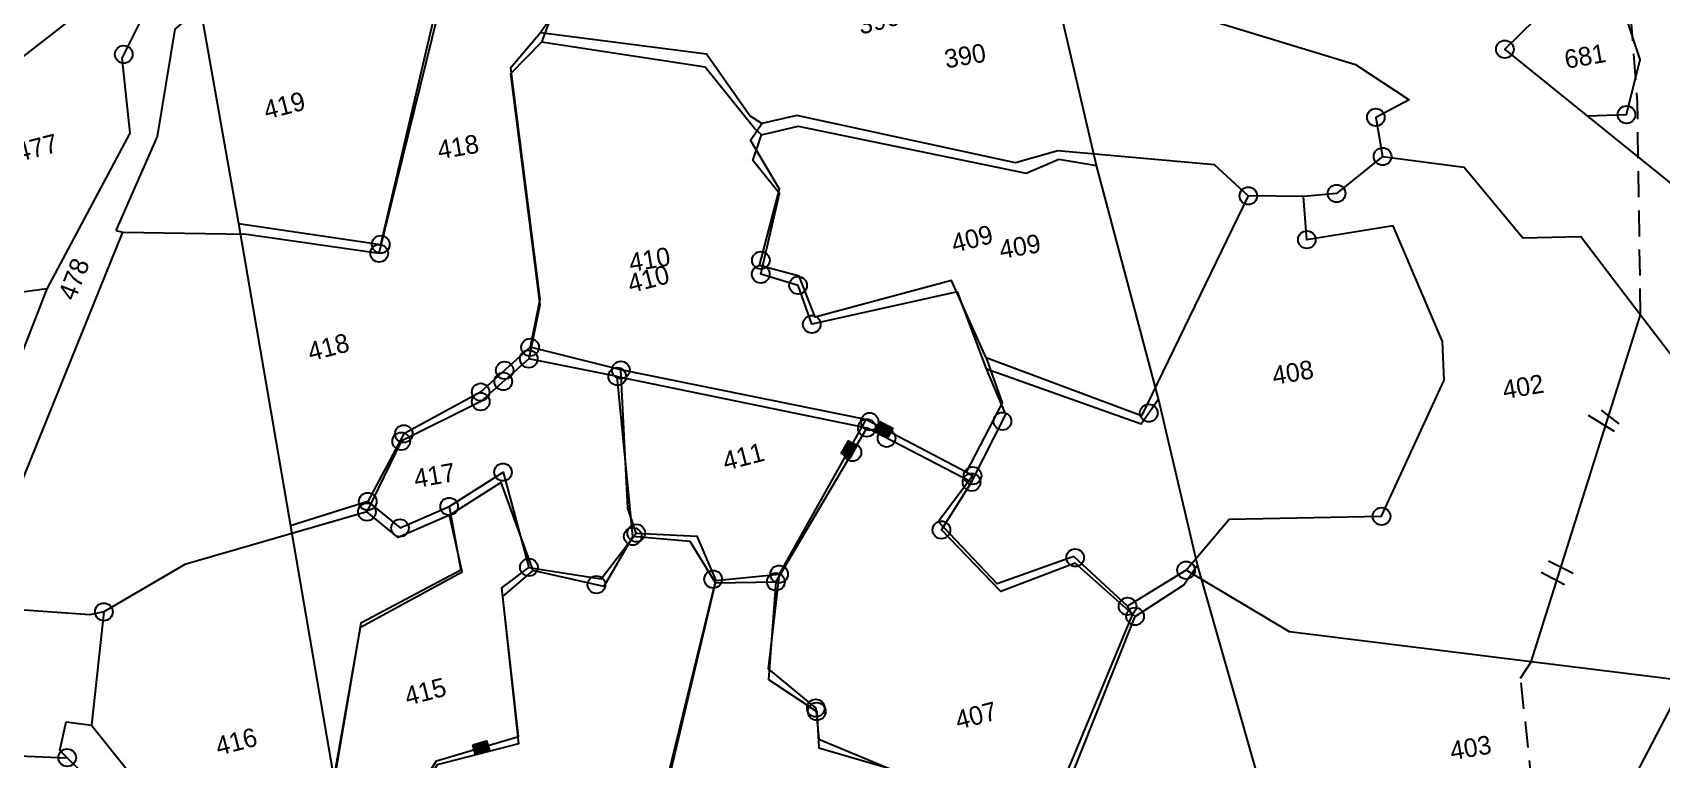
# Model space of a CAD drawing. Header units: metres. Extents: x 280794 to 285693, y 2030679 to 2033512.
# Drawn here: x 282079 to 282391, y 2032376.4 to 2032515.7 of the extents above; entities that cross this region are included whole.
import ezdxf
from ezdxf.enums import TextEntityAlignment as Align

# ---------------------------------------------------------------- set-up
doc = ezdxf.new("R2010")
doc.units = ezdxf.units.M
doc.header["$MEASUREMENT"] = 0
doc.linetypes.add('DASHED', pattern=[0.75, 0.5, -0.25])
for name, color, linetype in [('LINE_FOOTPATH', 1, 'DASHED'), ('OFF', 1, 'Continuous'), ('OTHERS', 1, 'Continuous'), ('POLY_PARCEL', 6, 'Continuous'), ('POLY_ROAD', 30, 'Continuous'), ('SYM_STONE', 1, 'Continuous'), ('TEXT_PARCEL', 7, 'Continuous')]:
    doc.layers.add(name, color=color, linetype=linetype)
doc.styles.add('TEXT_MAP', font='')
doc.styles.get('TEXT_MAP').set_extended_font_data('Kruti Dev 050')

# ---------------------------------------------------------------- blocks, each defined once
blk = doc.blocks.new('STONE')
blk.add_circle((0, 0), 0.851)
blk = doc.blocks.new('STONESQUAREFILLED')
blk.add_hatch(color=256).paths.add_polyline_path([(0.7, -0.48), (0.7, 0.48), (-0.7, 0.48), (-0.7, -0.48)])
blk.add_lwpolyline([(-0.7, 0.48), (0.7, 0.48), (0.7, -0.48), (-0.7, -0.48)], close=True)

msp = doc.modelspace()

# ---------------------------------------------------------------- linework, layer by layer
at = {"layer": 'LINE_FOOTPATH', "ltscale": 10, "flags": 128}
for points in [[(282387, 2032461.65), (282386.41, 2032502.26), (282383.13, 2032545.8), (282382.51, 2032584.99), (282381.2, 2032590.95)], [(282364.03, 2032392.01), (282366.04, 2032395.16)], [(282362.41, 2032328.17), (282369.47, 2032341.51), (282364.03, 2032392.01)]]:
    msp.add_lwpolyline(points, dxfattribs=at)
at = {"layer": 'OFF'}
for points in [[(282282.76, 2032490.27), (282274.8, 2032524.56)], [(282110.9, 2032521.64), (282118.48, 2032479.12)], [(282294.69, 2032445.5), (282282.76, 2032490.27)], [(282118.48, 2032479.12), (282128.44, 2032421.18)], [(282366.04, 2032395.16), (282387, 2032461.65)], [(282302.15, 2032413.74), (282294.69, 2032445.5)], [(282128.44, 2032421.18), (282136.81, 2032372.47)], [(282314.13, 2032371.65), (282302.15, 2032413.74)]]:
    msp.add_lwpolyline(points, dxfattribs=at)
at = {"layer": 'OTHERS'}
for points in [[(282376.98, 2032442.42), (282381.95, 2032439.35)], [(282379.48, 2032443.36), (282382.85, 2032440.77)], [(282369.35, 2032414.49), (282374.07, 2032412.13)], [(282367.94, 2032412.34), (282372.41, 2032409.94)]]:
    msp.add_lwpolyline(points, dxfattribs=at)
at = {"layer": 'POLY_PARCEL'}
for points in [[(282166.1, 2032557.5), (282185.18, 2032539.43), (282177.63, 2032517.65), (282176.32, 2032515.64)], [(282185.35, 2032537.83), (282176.48, 2032513.85)], [(282419.7, 2032437.4), (282394.15, 2032485.79), (282361.01, 2032512.52), (282369.79, 2032521.15), (282387.9, 2032538.17), (282458.43, 2032512.72), (282463.7, 2032496.24), (282493.79, 2032495.16), (282518.31, 2032476.95), (282525.13, 2032457.73), (282526.34, 2032456.92)], [(282121.22, 2032529.15), (282106.26, 2032516.36), (282102.87, 2032495.77), (282094.94, 2032477.77)], [(282273.48, 2032527.6), (282332.39, 2032509.58), (282342.68, 2032502.85), (282336.29, 2032499.47), (282337.58, 2032491.96)], [(282118.48, 2032479.12), (282145.7, 2032475.12), (282156.42, 2032520.87)], [(282376.81, 2032499.77), (282384.31, 2032499.99), (282386.89, 2032510.56), (282384.1, 2032519.05), (282369.79, 2032521.15)], [(282081.72, 2032466.62), (282075.2, 2032465.69), (282062.7, 2032486.73), (282067.83, 2032503.83), (282087.68, 2032519.22), (282100.3, 2032519.27)], [(282100.3, 2032519.27), (282096.11, 2032510.8), (282097.66, 2032496.43), (282081.72, 2032466.62)], [(282096.27, 2032477.5), (282119.99, 2032477.06), (282145.4, 2032473.42), (282156.67, 2032519.29)], [(282176.32, 2032515.64), (282170.53, 2032508.92), (282176.17, 2032464.56), (282174.3, 2032455.41)], [(282218.72, 2032498.28), (282216.38, 2032499.79), (282208.11, 2032511.56), (282176.32, 2032515.64)], [(282176.48, 2032513.85), (282170.58, 2032507.81), (282176.17, 2032463.54), (282174.04, 2032453.19)], [(282218.64, 2032496.11), (282217.28, 2032497.32), (282207.81, 2032509.08), (282176.48, 2032513.85)], [(282311.87, 2032484.43), (282305.38, 2032490.36), (282275.36, 2032493.06), (282267.25, 2032490.78), (282225.42, 2032499.82), (282218.72, 2032498.28)], [(282261.67, 2032453.39), (282255.03, 2032468.23), (282228.92, 2032461.21), (282225.81, 2032469.06), (282218.25, 2032471.08), (282222.1, 2032485.68), (282216.49, 2032495.12), (282218.72, 2032498.28)], [(282261.74, 2032451.28), (282256.15, 2032466.01), (282228.26, 2032459.81), (282225.63, 2032467.28), (282218.48, 2032469.41), (282222.08, 2032484.86), (282216.97, 2032491.17), (282218.64, 2032496.11)], [(282218.64, 2032496.11), (282225.67, 2032497.76), (282269.31, 2032488.79), (282275.56, 2032491.45), (282282.76, 2032490.27)], [(282337.58, 2032491.96), (282328.78, 2032484.87), (282322.43, 2032484.29)], [(282337.58, 2032491.96), (282353.21, 2032489.91), (282364.42, 2032476.37), (282375.54, 2032476.63), (282387, 2032461.65)], [(282311.87, 2032484.43), (282291.41, 2032442.3), (282261.67, 2032453.39)], [(282299.95, 2032412.69), (282308.21, 2032422.49), (282337.39, 2032423.02), (282349.35, 2032449.14), (282349.06, 2032456.5), (282339.6, 2032478.66), (282323.07, 2032476.02), (282322.43, 2032484.29)], [(282322.43, 2032484.29), (282311.87, 2032484.43)], [(282071.05, 2032405.46), (282070.79, 2032414.51), (282096.27, 2032477.5)], [(282094.94, 2032477.77), (282096.27, 2032477.5)], [(282081.72, 2032466.62), (282075.68, 2032451.01)], [(282387, 2032461.65), (282409.29, 2032432.55)], [(282174.3, 2032455.41), (282164.83, 2032446.82), (282150.11, 2032438.82), (282143.21, 2032425.86)], [(282191.7, 2032451.06), (282174.3, 2032455.41)], [(282174.04, 2032453.19), (282164.84, 2032444.99), (282149.63, 2032437.4), (282143.06, 2032423.86)], [(282191.01, 2032449.82), (282174.04, 2032453.19)], [(282261.67, 2032453.39), (282264.72, 2032444.74), (282257.81, 2032431.46)], [(282191.01, 2032449.82), (282238.81, 2032439.95)], [(282193.96, 2032419.18), (282191.01, 2032449.82)], [(282194.64, 2032419.81), (282193.05, 2032424.6), (282191.7, 2032451.06)], [(282238.63, 2032441.55), (282191.7, 2032451.06)], [(282258.87, 2032429.55), (282265.4, 2032442.51), (282261.74, 2032451.28)], [(282261.74, 2032451.28), (282291.37, 2032440.75), (282294.69, 2032445.5)], [(282238.81, 2032439.95), (282221.38, 2032410.48)], [(282238.63, 2032441.55), (282222.01, 2032411.94)], [(282257.81, 2032431.46), (282238.63, 2032441.55)], [(282258.87, 2032429.55), (282238.81, 2032439.95)], [(282158.81, 2032424.9), (282169.12, 2032431.48), (282174.08, 2032413.24)], [(282288.74, 2032405.77), (282278.48, 2032415.29), (282263.78, 2032410.11), (282252.44, 2032422.03), (282259.06, 2032430.8), (282257.81, 2032431.46)], [(282158.84, 2032423.27), (282168.69, 2032429.51), (282174.82, 2032412.65)], [(282290.18, 2032403.85), (282278.69, 2032414.05), (282264.47, 2032408.62), (282253.08, 2032420.41), (282258.87, 2032429.55)], [(282143.06, 2032423.86), (282108.19, 2032413.77), (282092.67, 2032404.71)], [(282143.21, 2032425.86), (282128.44, 2032421.18)], [(282158.81, 2032424.9), (282161.07, 2032412.68), (282141.86, 2032402.52), (282136.81, 2032372.47)], [(282158.84, 2032423.27), (282149.01, 2032418.98), (282143.06, 2032423.86)], [(282143.21, 2032425.86), (282149.39, 2032420.79), (282158.81, 2032424.9)], [(282133.35, 2032343.53), (282128.29, 2032352.97), (282135.94, 2032368.31), (282141.84, 2032401.76), (282161.31, 2032412.36), (282158.84, 2032423.27)], [(282174.08, 2032413.24), (282187.9, 2032411.06), (282194.64, 2032419.81)], [(282193.96, 2032419.18), (282188.46, 2032409.6), (282174.82, 2032412.65)], [(282209.81, 2032410.26), (282204.97, 2032418.22), (282193.96, 2032419.18)], [(282194.64, 2032419.81), (282206.24, 2032419.2), (282209.86, 2032410.72)], [(282174.82, 2032412.65), (282169, 2032407.67), (282172.11, 2032379.43), (282156.5, 2032375.38), (282145.16, 2032357.52), (282143.63, 2032346.72), (282133.35, 2032343.53)], [(282141.32, 2032346.25), (282143.97, 2032348.68), (282145.15, 2032358.2), (282156.38, 2032376.17), (282172.06, 2032380.81), (282168.9, 2032409.31), (282174.08, 2032413.24)], [(282209.86, 2032410.72), (282222.01, 2032411.94)], [(282222.01, 2032411.94), (282219.93, 2032393.81), (282229.03, 2032386.27), (282229.62, 2032380.3), (282244.8, 2032374.02), (282240.78, 2032341.95), (282255.07, 2032324.9)], [(282299.95, 2032412.69), (282288.74, 2032405.77)], [(282290.18, 2032403.85), (282299.54, 2032409.92), (282302.15, 2032413.74)], [(282366.04, 2032395.16), (282319.73, 2032400.88), (282299.95, 2032412.69)], [(282200.08, 2032370.46), (282209.86, 2032410.72)], [(282200.12, 2032369.31), (282209.81, 2032410.26)], [(282209.81, 2032410.26), (282221.38, 2032410.48)], [(282221.38, 2032410.48), (282219.99, 2032391.74), (282229.21, 2032385.63), (282229.64, 2032378.63), (282245.41, 2032374.05), (282241.13, 2032341.8), (282256.36, 2032324.59)], [(282092.67, 2032404.71), (282089.96, 2032404.13), (282071.05, 2032405.46)], [(282270.92, 2032323.5), (282270.91, 2032358.94), (282289.69, 2032404.11), (282288.74, 2032405.77)], [(282092.67, 2032404.71), (282090.27, 2032382.98)], [(282271.38, 2032322.86), (282272.1, 2032358.46), (282290.18, 2032403.85)], [(282395.48, 2032391.52), (282366.04, 2032395.16)], [(282379.12, 2032360.11), (282395.48, 2032391.52)], [(282066.9, 2032367.27), (282071.58, 2032377.33), (282085.64, 2032376.77)]]:
    msp.add_lwpolyline(points, dxfattribs=at)
at = {"layer": 'POLY_ROAD'}
for points in [[(282085.64, 2032376.77), (282084.24, 2032378.12), (282085.42, 2032383.63), (282090.27, 2032382.98)], [(282090.27, 2032382.98), (282111.57, 2032356.42), (282130.06, 2032341.29)], [(282152.13, 2032311.16), (282120.65, 2032342.82), (282085.64, 2032376.77)]]:
    msp.add_lwpolyline(points, dxfattribs=at)

# ---------------------------------------------------------------- block references
at = {"layer": 'SYM_STONE'}
for name, p, xscale, yscale, zscale, rotation in [('STONE', (282361.01, 2032512.52), 1.978628932426981, 1.978628932426981, 1.978628932426981, 9.750858678042128), ('STONE', (282096.48, 2032511.54), 1.990074479471581, 1.990074479471581, 1.990074479471581, 14.54737009636987), ('STONE', (282384.31, 2032499.99), 1.978628932426981, 1.978628932426981, 1.978628932426981, 9.750858678042128), ('STONE', (282336.29, 2032499.47), 1.978628932426981, 1.978628932426981, 1.978628932426981, 9.750858678042128), ('STONE', (282337.58, 2032491.96), 1.978628932426981, 1.978628932426981, 1.978628932426981, 9.750858678042128), ('STONE', (282311.87, 2032484.43), 1.978628932426981, 1.978628932426981, 1.978628932426981, 9.750858678042128), ('STONE', (282328.78, 2032484.87), 1.978628932426981, 1.978628932426981, 1.978628932426981, 9.750858678042128), ('STONE', (282145.7, 2032475.12), 1.978628932426981, 1.978628932426981, 1.978628932426981, 9.750858678042128), ('STONE', (282323.07, 2032476.02), 1.978628932426981, 1.978628932426981, 1.978628932426981, 9.750858678042128), ('STONE', (282145.4, 2032473.42), 1.990074479471581, 1.990074479471581, 1.990074479471581, 14.54737009636987), ('STONE', (282218.51, 2032472.06), 1.978628932426981, 1.978628932426981, 1.978628932426981, 9.750858678042128), ('STONE', (282218.48, 2032469.41), 1.990074479471581, 1.990074479471581, 1.990074479471581, 14.54737009636987), ('STONE', (282225.63, 2032467.28), 1.990074479471581, 1.990074479471581, 1.990074479471581, 14.54737009636987), ('STONE', (282228.26, 2032459.81), 1.990074479471581, 1.990074479471581, 1.990074479471581, 14.54737009636987), ('STONE', (282174.04, 2032453.19), 1.990074479471581, 1.990074479471581, 1.990074479471581, 14.54737009636987), ('STONE', (282174.3, 2032455.41), 1.978628932426981, 1.978628932426981, 1.978628932426981, 9.750858678042128), ('STONE', (282169.43, 2032451), 1.978628932426981, 1.978628932426981, 1.978628932426981, 9.750858678042128), ('STONE', (282191.01, 2032449.82), 1.990074479471581, 1.990074479471581, 1.990074479471581, 14.54737009636987), ('STONE', (282191.7, 2032451.06), 1.978628932426981, 1.978628932426981, 1.978628932426981, 9.750858678042128), ('STONE', (282164.83, 2032446.82), 1.978628932426981, 1.978628932426981, 1.978628932426981, 9.750858678042128), ('STONE', (282169.17, 2032448.86), 1.990074479471581, 1.990074479471581, 1.990074479471581, 14.54737009636987), ('STONE', (282164.84, 2032444.99), 1.990074479471581, 1.990074479471581, 1.990074479471581, 14.54737009636987), ('STONE', (282239.34, 2032441.17), 1.978628932426981, 1.978628932426981, 1.978628932426981, 9.750858678042128), ('STONE', (282264.76, 2032441.24), 1.990074479471581, 1.990074479471581, 1.990074479471581, 14.54737009636987), ('STONE', (282292.81, 2032442.81), 1.990074479471581, 1.990074479471581, 1.990074479471581, 14.54737009636987), ('STONE', (282149.63, 2032437.4), 1.990074479471581, 1.990074479471581, 1.990074479471581, 14.54737009636987), ('STONE', (282150.11, 2032438.82), 1.978628932426981, 1.978628932426981, 1.978628932426981, 9.750858678042128), ('STONE', (282238.81, 2032439.95), 1.990074479471581, 1.990074479471581, 1.990074479471581, 14.54737009636987), ('STONESQUAREFILLED', (282242.09, 2032439.73), 1.978628932426981, 1.978628932426981, 1.978628932426981, 332.2478509867446), ('STONE', (282242.6, 2032437.99), 1.990074479471581, 1.990074479471581, 1.990074479471581, 14.54737009636987), ('STONESQUAREFILLED', (282235.41, 2032435.82), 1.978628932426981, 1.978628932426981, 1.978628932426981, 60.69884173891852), ('STONE', (282236.05, 2032435.27), 1.990074479471581, 1.990074479471581, 1.990074479471581, 14.54737009636987), ('STONE', (282169.12, 2032431.48), 1.978628932426981, 1.978628932426981, 1.978628932426981, 9.750858678042128), ('STONE', (282258.87, 2032429.55), 1.990074479471581, 1.990074479471581, 1.990074479471581, 14.54737009636987), ('STONE', (282259.06, 2032430.8), 1.978628932426981, 1.978628932426981, 1.978628932426981, 9.750858678042128), ('STONE', (282143.21, 2032425.86), 1.978628932426981, 1.978628932426981, 1.978628932426981, 9.750858678042128), ('STONE', (282158.81, 2032424.9), 1.978628932426981, 1.978628932426981, 1.978628932426981, 9.750858678042128), ('STONE', (282143.06, 2032423.86), 1.990074479471581, 1.990074479471581, 1.990074479471581, 14.54737009636987), ('STONE', (282337.39, 2032423.02), 1.978628932426981, 1.978628932426981, 1.978628932426981, 9.750858678042128), ('STONE', (282149.39, 2032420.79), 1.978628932426981, 1.978628932426981, 1.978628932426981, 9.750858678042128), ('STONE', (282193.96, 2032419.18), 1.990074479471581, 1.990074479471581, 1.990074479471581, 14.54737009636987), ('STONE', (282194.64, 2032419.81), 1.978628932426981, 1.978628932426981, 1.978628932426981, 9.750858678042128), ('STONE', (282253.08, 2032420.41), 1.990074479471581, 1.990074479471581, 1.990074479471581, 14.54737009636987), ('STONE', (282174.08, 2032413.24), 1.978628932426981, 1.978628932426981, 1.978628932426981, 9.750858678042128), ('STONE', (282278.71, 2032415.08), 1.978628932426981, 1.978628932426981, 1.978628932426981, 9.750858678042128), ('STONE', (282299.95, 2032412.69), 1.978628932426981, 1.978628932426981, 1.978628932426981, 9.750858678042128), ('STONE', (282187.01, 2032409.92), 1.990074479471581, 1.990074479471581, 1.990074479471581, 14.54737009636987), ('STONE', (282209.37, 2032410.97), 1.990074479471581, 1.990074479471581, 1.990074479471581, 14.54737009636987), ('STONE', (282221.38, 2032410.48), 1.990074479471581, 1.990074479471581, 1.990074479471581, 14.54737009636987), ('STONE', (282222.01, 2032411.94), 1.978628932426981, 1.978628932426981, 1.978628932426981, 9.750858678042128), ('STONE', (282092.67, 2032404.71), 1.990074479471581, 1.990074479471581, 1.990074479471581, 14.54737009636987), ('STONE', (282288.74, 2032405.77), 1.978628932426981, 1.978628932426981, 1.978628932426981, 9.750858678042128), ('STONE', (282290.18, 2032403.85), 1.990074479471581, 1.990074479471581, 1.990074479471581, 14.54737009636987), ('STONE', (282229.03, 2032386.27), 1.978628932426981, 1.978628932426981, 1.978628932426981, 9.750858678042128), ('STONE', (282229.21, 2032385.63), 1.990074479471581, 1.990074479471581, 1.990074479471581, 14.54737009636987), ('STONESQUAREFILLED', (282164.91, 2032378.7), 1.978628932426981, 1.978628932426981, 1.978628932426981, 16.50054545202427), ('STONE', (282085.64, 2032376.77), 1.990074479471581, 1.990074479471581, 1.990074479471581, 14.54737009636987)]:
    msp.add_blockref(name, p, dxfattribs=dict(at, xscale=xscale, yscale=yscale, zscale=zscale, rotation=rotation))

# ---------------------------------------------------------------- texts
at = {"layer": 'TEXT_PARCEL', "style": 'TEXT_MAP'}
for s, height, rotation, p in [('390', 3.582, 14.5474, (282241.51, 2032516.3)), ('390', 3.562, 9.7509, (282257.92, 2032509.51)), ('681', 3.562, 9.7509, (282376.66, 2032509.44)), ('419', 3.582, 14.5474, (282127.68, 2032500.02)), ('477', 3.582, 14.5474, (282080.28, 2032491.93)), ('418', 3.562, 9.7509, (282160.81, 2032492.07)), ('409', 3.582, 14.5474, (282259.4, 2032474.47)), ('409', 3.562, 9.7509, (282268.42, 2032473)), ('410', 3.562, 9.7509, (282197.48, 2032470.49)), ('478', 3.582, 68.6939, (282088.57, 2032467.83)), ('410', 3.582, 14.5474, (282197.42, 2032466.77)), ('418', 3.582, 14.5474, (282136.12, 2032453.71)), ('408', 3.562, 9.7509, (282320.69, 2032448.84)), ('402', 3.562, 9.7509, (282364.81, 2032446.11)), ('411', 3.582, 14.5474, (282215.6, 2032432.74)), ('417', 3.562, 9.7509, (282156.3, 2032429.12)), ('415', 3.582, 14.5474, (282154.68, 2032387.71)), ('407', 3.582, 14.5474, (282260.16, 2032383.12)), ('416', 3.582, 14.5474, (282118.47, 2032378.13)), ('403', 3.562, 9.7509, (282354.75, 2032376.93))]:
    msp.add_text(s, height=height, rotation=rotation, dxfattribs=at).set_placement(p, align=Align.CENTER)

doc.saveas('drawing.dxf')
